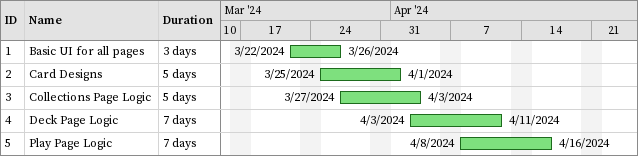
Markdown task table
| ID | Task | Duration | Start | Finish |
|---|---|---|---|---|
| 1 | Basic UI for all pages | 3d | 2024-03-22 | 2024-03-26 |
| 2 | Card Designs | 5d | 2024-03-25 | 2024-04-01 |
| 3 | Collections Page Logic | 5d | 2024-03-27 | 2024-04-03 |
| 4 | Deck Page Logic | 7d | 2024-04-03 | 2024-04-11 |
| 5 | Play Page Logic | 7d | 2024-04-08 | 2024-04-16 |
